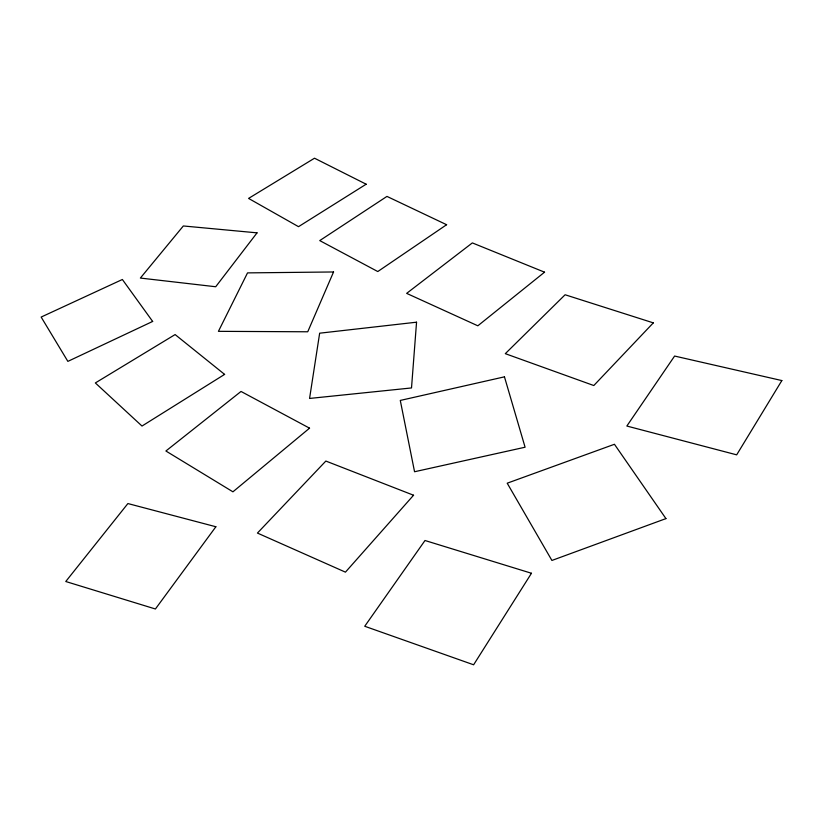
<?xml version="1.0" encoding="UTF-8"?>
<svg xmlns="http://www.w3.org/2000/svg" width="823" height="823" viewBox="0 0 823 823"><rect width="100%" height="100%" fill="white"/><g stroke="black" fill="none" stroke-linecap="round" stroke-linejoin="round"><path stroke-width="1.23" d="M416.551 322.194L411.51 387.942L309.571 398.445L319.653 333.192L416.551 322.194M333.552 271.971L307.74 331.782L218.424 331.34L247.528 272.886L333.552 271.971M781.85 380.565L736.678 454.841L626.848 426.036L674.603 356.05L781.85 380.565M531.473 573.261L473.616 664.789L364.733 626.262L424.997 540.505L531.473 573.261M215.873 526.751L155.413 608.989L65.758 581.511L127.894 503.553L215.873 526.751M257.043 232.847L215.698 286.754L140.373 278.061L183.334 225.965L257.043 232.847M413.558 495.23L345.444 572.15L257.434 533.067L325.846 461.055L413.558 495.23M653.308 322.863L593.805 385.534L505.301 353.664L565.103 294.757L653.308 322.863M309.551 428.166L232.93 491.815L165.896 451.004L241.016 391.45L309.551 428.166M544.548 272.176L477.834 325.805L406.644 293.369L472.351 242.908L544.548 272.176M446.611 224.72L377.778 271.549L319.746 240.594L386.964 196.409L446.611 224.72M366.163 184.208L298.512 226.675L248.577 198.415L314.509 158.211L366.163 184.208M224.607 374.393L141.998 426.047L95.345 382.942L175.114 334.57L224.607 374.393M152.656 321.443L67.867 361.379L41.15 317.061L122.37 279.491L152.656 321.443M665.941 518.603L551.914 560.453L507.205 483.194L614.442 444.276L665.941 518.603M504.458 376.841L400.287 400.431L414.555 471.744L525.084 447.218L504.458 376.841"/></g></svg>
